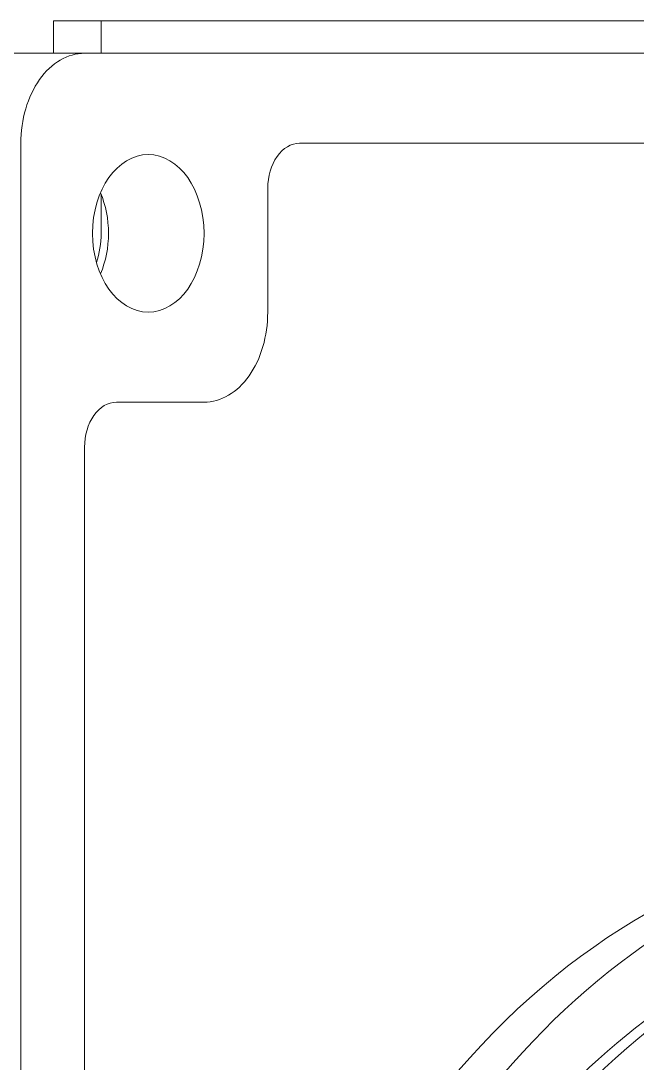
# Model space of a CAD drawing. Header units: inches. Extents: x 20 to 536, y 8 to 344.
# Drawn here: x 128.35 to 130.06, y 127.1 to 129.993 of the extents above; entities that cross this region are included whole.
import ezdxf

# ---------------------------------------------------------------- set-up
doc = ezdxf.new("R2010")
doc.units = ezdxf.units.IN
doc.header["$LTSCALE"] = 16
doc.header["$MEASUREMENT"] = 0
doc.layers.add('Visible (ANSI)', color=7, linetype='Continuous', lineweight=50)

msp = doc.modelspace()

# ---------------------------------------------------------------- linework, layer by layer
at = {"layer": 'Visible (ANSI)', "linetype": 'Continuous', "lineweight": 18}
for p, q in [((128.440516, 129.993472), (128.573099, 129.993472)), ((128.440516, 129.903472), (128.440516, 129.993472)), ((128.573099, 129.993472), (128.573099, 129.903472)), ((137.624066, 129.993472), (128.573099, 129.993472)), ((128.527137, 129.903472), (128.261972, 129.903472)), ((128.527137, 129.903472), (138.073078, 129.903472)), ((128.35036, 122.153472), (128.35036, 129.653472)), ((129.123758, 129.653437), (137.476457, 129.653437)), ((128.573099, 129.511877), (128.573099, 129.403472)), ((129.03537, 129.184722), (129.03537, 129.528437)), ((128.61555, 128.934722), (128.858593, 128.934722)), ((128.527162, 122.997222), (128.527162, 128.809722))]:
    msp.add_line(p, q, dxfattribs=at)
for centre, major_axis, start_param, end_param in [((128.527137, 129.653472), (0, 0.25), 0, 1.57079633), ((129.123758, 129.528437), (0, 0.125), 0, 1.57079633), ((128.438749, 129.403472), (0, 0.21875), 4.17128945, 5.25348851), ((128.438749, 129.403472), (0, -0.19), 1.12991284, 1.57079633), ((128.858593, 129.184722), (0, -0.25), 0, 1.57079633), ((128.61555, 128.809722), (0, 0.125), 0, 1.57079633), ((130.957841, 124.903437), (0, 2.8125), 5.50058137, 8.94884126), ((130.825259, 124.903437), (0, 2.8125), 0, 2.66565596), ((131.002035, 124.903437), (0, -2.625), 2.57741366, 6.2757207), ((130.957841, 124.903437), (0, -2.625), 3.14159265, 6.28318531), ((131.002035, 124.903437), (0, -2.3125), 3.14159265, 6.28318531)]:
    msp.add_ellipse(centre, major_axis=major_axis, ratio=0.70710678, start_param=start_param, end_param=end_param, dxfattribs=at)
for centre, major_axis in [((128.703914, 129.403472), (0, 0.21875)), ((131.532365, 124.903437), (0, 2.3125))]:
    msp.add_ellipse(centre, major_axis=major_axis, ratio=0.70710678, dxfattribs=at)

doc.saveas('drawing.dxf')
